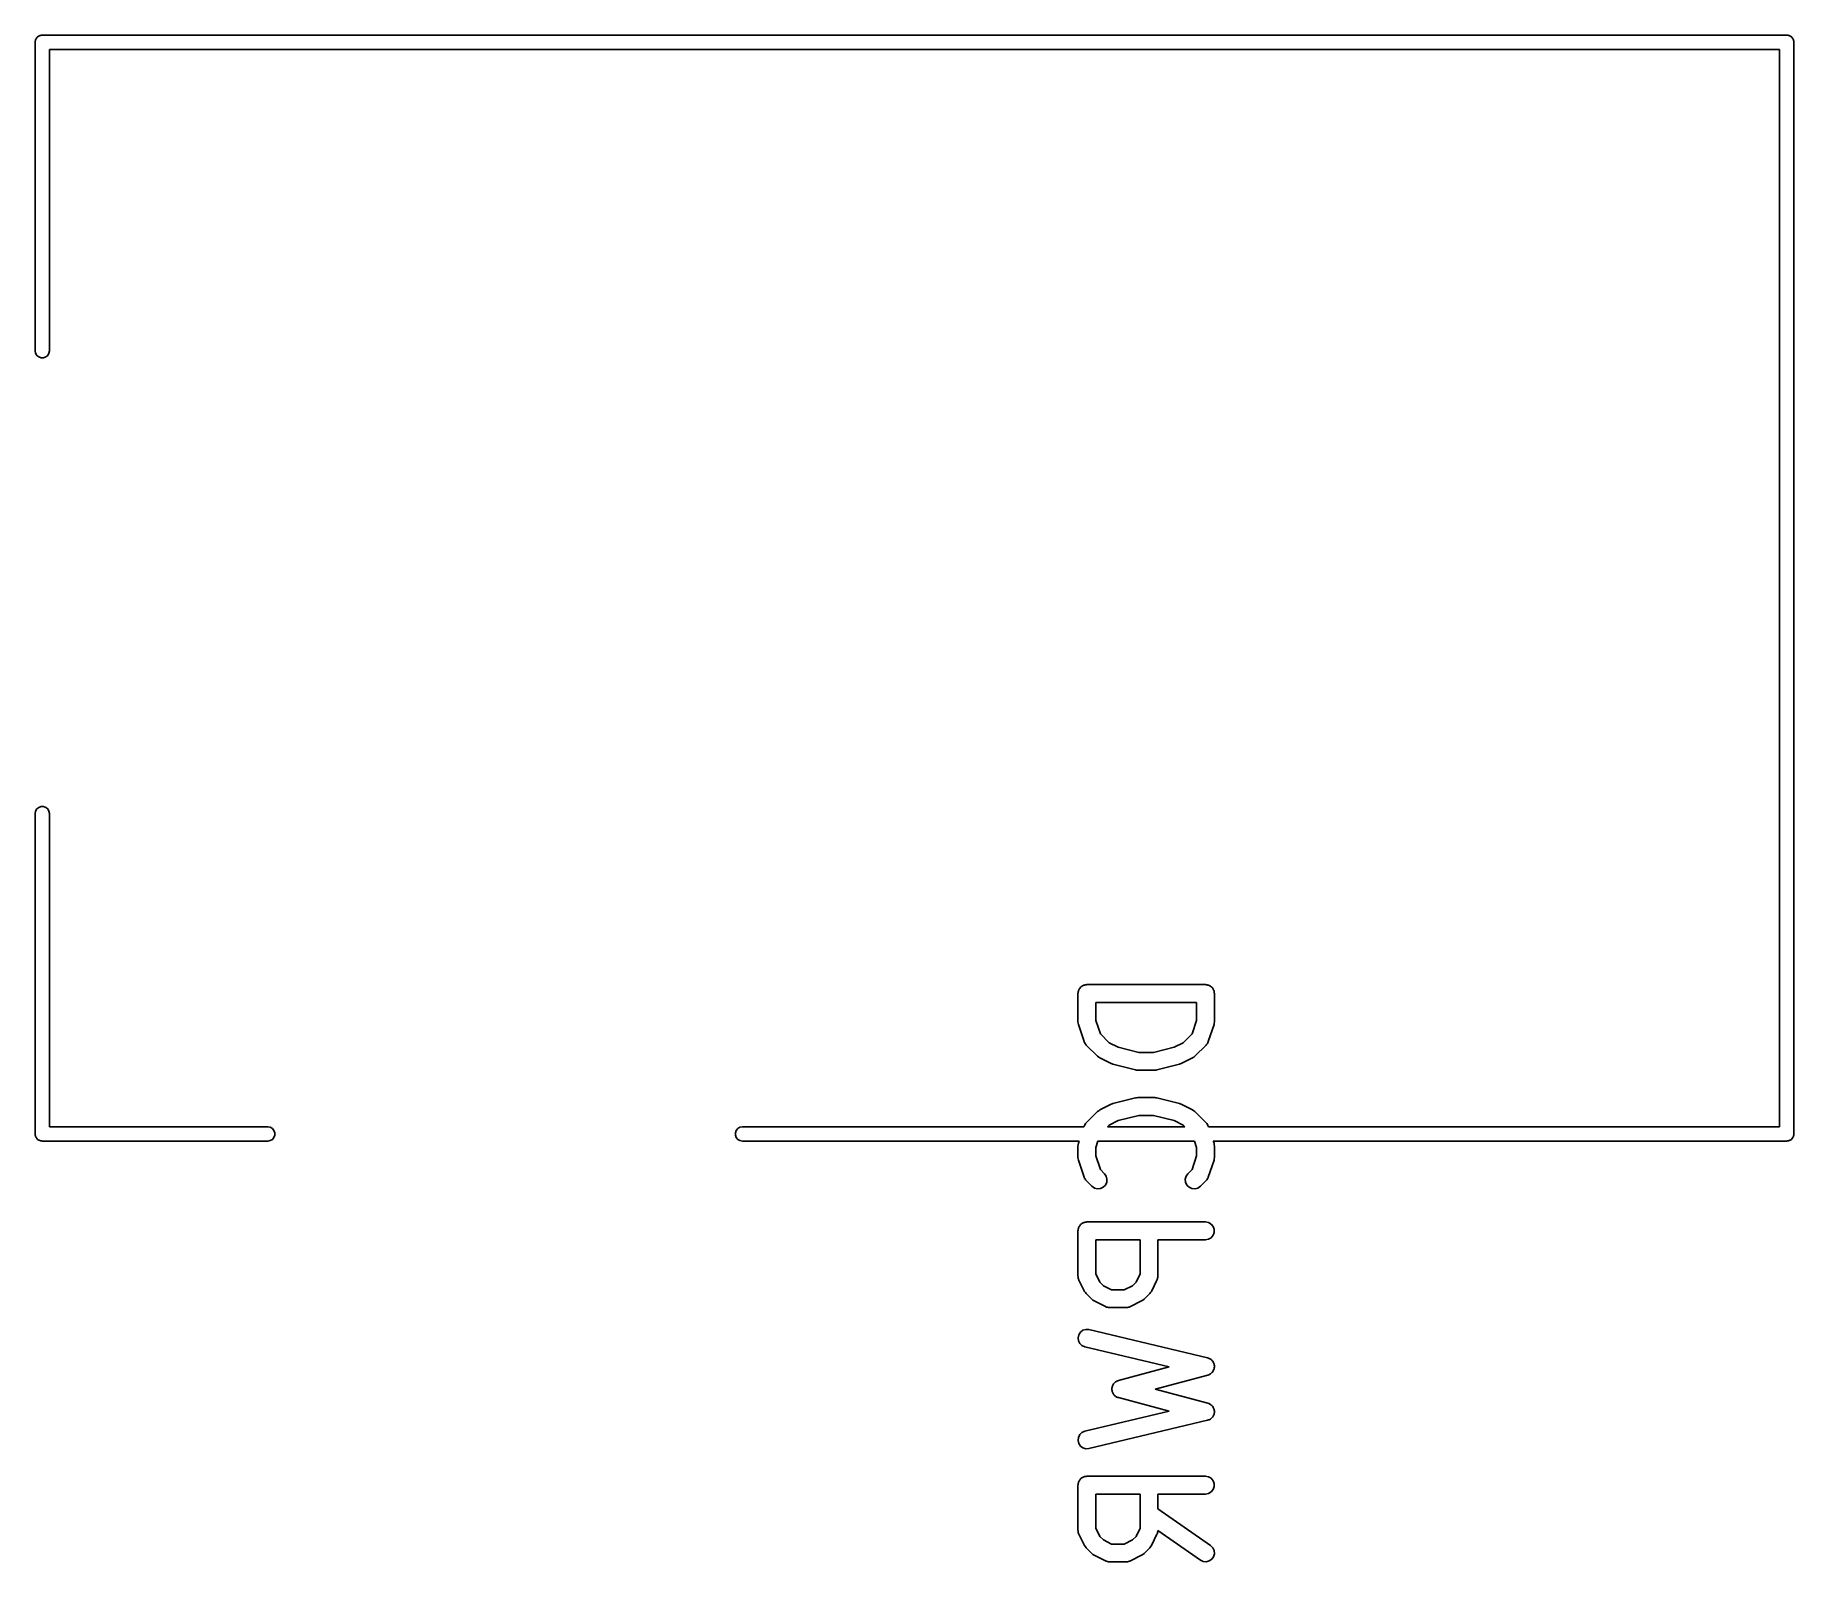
# Model space of a CAD drawing. Extents: x 151.2 to 166.1, y -80.8 to -67.9.
import ezdxf

# ---------------------------------------------------------------- set-up
doc = ezdxf.new("R2010")
doc.units = 0
doc.header["$MEASUREMENT"] = 0
doc.layers.add('BLACK', color=7, linetype='CONTINUOUS')

msp = doc.modelspace()

# ---------------------------------------------------------------- linework, layer by layer
at = {"layer": 'Black'}
for p, q in [((151.23, -67.97), (151.231, -67.9648)), ((151.23, -70.57), (151.23, -67.97)), ((151.231, -67.9596), (151.233, -67.9547)), ((151.231, -67.9648), (151.231, -67.9596)), ((151.233, -67.9547), (151.234, -67.9495)), ((151.234, -67.9495), (151.236, -67.9449)), ((151.236, -67.9449), (151.238, -67.94)), ((151.238, -67.94), (151.241, -67.936)), ((151.241, -67.936), (151.244, -67.9314)), ((151.244, -67.9314), (151.248, -67.9281)), ((151.248, -67.9281), (151.251, -67.924)), ((151.251, -67.924), (151.256, -67.9214)), ((151.256, -67.9214), (151.26, -67.918)), ((151.26, -67.918), (151.265, -67.9162)), ((151.265, -67.9162), (151.269, -67.9136)), ((151.269, -67.9136), (151.275, -67.9127)), ((151.275, -67.9127), (151.28, -67.9109)), ((151.28, -67.9109), (151.285, -67.9109)), ((151.285, -67.9109), (151.29, -67.91)), ((151.29, -67.91), (165.99, -67.91)), ((165.99, -67.91), (165.995, -67.9109)), ((165.995, -67.9109), (166, -67.9109)), ((166, -67.9109), (166.005, -67.9127)), ((166.005, -67.9127), (166.011, -67.9136)), ((166.011, -67.9136), (166.015, -67.9162)), ((166.015, -67.9162), (166.02, -67.918)), ((166.02, -67.918), (166.024, -67.9214)), ((166.024, -67.9214), (166.029, -67.924)), ((166.029, -67.924), (166.032, -67.9281)), ((166.032, -67.9281), (166.036, -67.9314)), ((166.036, -67.9314), (166.039, -67.936)), ((166.039, -67.936), (166.042, -67.94)), ((166.042, -67.94), (166.044, -67.9449)), ((166.044, -67.9449), (166.046, -67.9495)), ((166.046, -67.9495), (166.047, -67.9547)), ((166.047, -67.9547), (166.049, -67.9596)), ((166.049, -67.9596), (166.049, -67.9648)), ((166.049, -67.9648), (166.05, -67.97)), ((166.05, -67.97), (166.05, -77.17)), ((165.93, -68.03), (151.35, -68.03)), ((151.35, -68.03), (151.35, -70.57)), ((165.93, -77.11), (165.93, -68.03)), ((151.234, -70.5905), (151.23, -70.57)), ((151.244, -70.6086), (151.234, -70.5905)), ((151.26, -70.622), (151.244, -70.6086)), ((151.28, -70.6291), (151.26, -70.622)), ((151.3, -70.6291), (151.28, -70.6291)), ((151.32, -70.622), (151.3, -70.6291)), ((151.336, -70.6086), (151.32, -70.622)), ((151.346, -70.5905), (151.336, -70.6086)), ((151.35, -70.57), (151.346, -70.5905)), ((151.23, -74.47), (151.234, -74.4495)), ((151.23, -77.17), (151.23, -74.47)), ((151.234, -74.4495), (151.244, -74.4314)), ((151.244, -74.4314), (151.26, -74.418)), ((151.26, -74.418), (151.28, -74.4109)), ((151.28, -74.4109), (151.3, -74.4109)), ((151.3, -74.4109), (151.32, -74.418)), ((151.32, -74.418), (151.336, -74.4314)), ((151.336, -74.4314), (151.346, -74.4495)), ((151.346, -74.4495), (151.35, -74.47)), ((151.35, -74.47), (151.35, -77.11)), ((160.017, -75.9867), (160.019, -75.9802)), ((160.017, -76.2248), (160.017, -75.9867)), ((160.019, -75.9736), (160.021, -75.9675)), ((160.019, -75.9802), (160.019, -75.9736)), ((160.021, -75.9675), (160.022, -75.961)), ((160.022, -75.961), (160.025, -75.9553)), ((160.025, -75.9553), (160.027, -75.9492)), ((160.027, -75.9492), (160.032, -75.9441)), ((160.032, -75.9441), (160.035, -75.9385)), ((160.035, -75.9385), (160.04, -75.9342)), ((160.04, -75.9342), (160.044, -75.9292)), ((160.044, -75.9292), (160.05, -75.9259)), ((160.05, -75.9259), (160.055, -75.9217)), ((160.055, -75.9217), (160.061, -75.9195)), ((160.061, -75.9195), (160.067, -75.9162)), ((160.067, -75.9162), (160.073, -75.9151)), ((160.073, -75.9151), (160.079, -75.9128)), ((160.079, -75.9128), (160.086, -75.9128)), ((160.086, -75.9128), (160.092, -75.9117)), ((160.092, -75.9117), (161.092, -75.9117)), ((161.092, -75.9117), (161.099, -75.9128)), ((161.099, -75.9128), (161.105, -75.9128)), ((161.105, -75.9128), (161.112, -75.9151)), ((161.112, -75.9151), (161.118, -75.9162)), ((161.118, -75.9162), (161.124, -75.9195)), ((161.124, -75.9195), (161.13, -75.9217)), ((161.13, -75.9217), (161.135, -75.9259)), ((161.135, -75.9259), (161.141, -75.9292)), ((161.141, -75.9292), (161.145, -75.9342)), ((161.145, -75.9342), (161.15, -75.9385)), ((161.15, -75.9385), (161.153, -75.9441)), ((161.153, -75.9441), (161.157, -75.9492)), ((161.157, -75.9492), (161.16, -75.9553)), ((161.16, -75.9553), (161.163, -75.961)), ((161.163, -75.961), (161.164, -75.9675)), ((161.164, -75.9675), (161.166, -75.9736)), ((161.166, -75.9736), (161.166, -75.9802)), ((161.166, -75.9802), (161.167, -75.9867)), ((161.167, -75.9867), (161.167, -76.2248)), ((160.167, -76.0617), (160.167, -76.2126)), ((161.017, -76.0617), (160.167, -76.0617)), ((161.017, -76.2126), (161.017, -76.0617)), ((160.019, -76.2366), (160.017, -76.2248)), ((160.021, -76.2485), (160.019, -76.2366)), ((160.069, -76.3913), (160.021, -76.2485)), ((160.167, -76.2126), (160.206, -76.3271)), ((160.979, -76.3271), (161.017, -76.2126)), ((161.164, -76.2485), (161.116, -76.3913)), ((161.165, -76.2366), (161.164, -76.2485)), ((161.167, -76.2248), (161.165, -76.2366)), ((160.071, -76.3951), (160.069, -76.3913)), ((160.072, -76.3993), (160.071, -76.3951)), ((160.077, -76.4065), (160.072, -76.3993)), ((160.081, -76.4142), (160.077, -76.4065)), ((160.084, -76.4171), (160.081, -76.4142)), ((160.087, -76.4207), (160.084, -76.4171)), ((160.182, -76.5159), (160.087, -76.4207)), ((160.206, -76.3271), (160.28, -76.4012)), ((160.28, -76.4012), (160.357, -76.4397)), ((160.357, -76.4397), (160.53, -76.4831)), ((160.655, -76.4831), (160.828, -76.4397)), ((160.828, -76.4397), (160.905, -76.4012)), ((160.905, -76.4012), (160.979, -76.3271)), ((161.098, -76.4207), (161.003, -76.5159)), ((161.1, -76.4171), (161.098, -76.4207)), ((161.104, -76.4142), (161.1, -76.4171)), ((161.108, -76.4065), (161.104, -76.4142)), ((161.113, -76.3993), (161.108, -76.4065)), ((161.114, -76.3951), (161.113, -76.3993)), ((161.116, -76.3913), (161.114, -76.3951)), ((160.192, -76.5228), (160.182, -76.5159)), ((160.202, -76.5299), (160.192, -76.5228)), ((160.297, -76.5776), (160.202, -76.5299)), ((160.305, -76.5799), (160.297, -76.5776)), ((160.312, -76.5832), (160.305, -76.5799)), ((160.503, -76.6309), (160.312, -76.5832)), ((160.53, -76.4831), (160.655, -76.4831)), ((160.872, -76.5832), (160.682, -76.6309)), ((160.88, -76.5799), (160.872, -76.5832)), ((160.888, -76.5776), (160.88, -76.5799)), ((160.983, -76.5299), (160.888, -76.5776)), ((160.993, -76.5228), (160.983, -76.5299)), ((161.003, -76.5159), (160.993, -76.5228)), ((160.512, -76.6315), (160.503, -76.6309)), ((160.521, -76.6331), (160.512, -76.6315)), ((160.664, -76.6331), (160.521, -76.6331)), ((160.673, -76.6315), (160.664, -76.6331)), ((160.682, -76.6309), (160.673, -76.6315)), ((160.305, -76.9172), (160.312, -76.9139)), ((160.312, -76.9139), (160.503, -76.8663)), ((160.503, -76.8663), (160.512, -76.8656)), ((160.512, -76.8656), (160.521, -76.864)), ((160.521, -76.864), (160.664, -76.864)), ((160.664, -76.864), (160.673, -76.8656)), ((160.673, -76.8656), (160.682, -76.8663)), ((160.682, -76.8663), (160.872, -76.9139)), ((160.872, -76.9139), (160.88, -76.9172)), ((160.087, -77.0765), (160.182, -76.9813)), ((160.182, -76.9813), (160.192, -76.9744)), ((160.192, -76.9744), (160.202, -76.9672)), ((160.202, -76.9672), (160.297, -76.9196)), ((160.357, -77.0574), (160.28, -77.0959)), ((160.297, -76.9196), (160.305, -76.9172)), ((160.53, -77.014), (160.357, -77.0574)), ((160.655, -77.014), (160.53, -77.014)), ((160.828, -77.0574), (160.655, -77.014)), ((160.905, -77.0959), (160.828, -77.0574)), ((160.88, -76.9172), (160.888, -76.9196)), ((160.888, -76.9196), (160.983, -76.9672)), ((160.983, -76.9672), (160.993, -76.9744)), ((160.993, -76.9744), (161.003, -76.9813)), ((161.003, -76.9813), (161.098, -77.0765)), ((151.231, -77.1752), (151.23, -77.17)), ((151.231, -77.1804), (151.231, -77.1752)), ((151.233, -77.1853), (151.231, -77.1804)), ((151.234, -77.1905), (151.233, -77.1853)), ((151.236, -77.1951), (151.234, -77.1905)), ((151.238, -77.2), (151.236, -77.1951)), ((151.241, -77.204), (151.238, -77.2)), ((151.244, -77.2086), (151.241, -77.204)), ((151.248, -77.2119), (151.244, -77.2086)), ((151.251, -77.216), (151.248, -77.2119)), ((151.35, -77.11), (153.19, -77.11)), ((153.19, -77.11), (153.211, -77.1136)), ((153.211, -77.1136), (153.229, -77.124)), ((153.229, -77.124), (153.242, -77.14)), ((153.242, -77.2), (153.229, -77.216)), ((153.242, -77.14), (153.249, -77.1596)), ((153.249, -77.1804), (153.242, -77.2)), ((153.249, -77.1596), (153.249, -77.1804)), ((157.131, -77.1596), (157.138, -77.14)), ((157.131, -77.1804), (157.131, -77.1596)), ((157.138, -77.2), (157.131, -77.1804)), ((157.138, -77.14), (157.151, -77.124)), ((157.151, -77.216), (157.138, -77.2)), ((157.151, -77.124), (157.169, -77.1136)), ((157.169, -77.1136), (157.19, -77.11)), ((157.19, -77.11), (160.067, -77.11)), ((160.067, -77.11), (160.069, -77.1058)), ((160.069, -77.1058), (160.071, -77.102)), ((160.071, -77.102), (160.072, -77.0978)), ((160.072, -77.0978), (160.077, -77.0906)), ((160.077, -77.0906), (160.081, -77.0829)), ((160.081, -77.0829), (160.084, -77.08)), ((160.084, -77.08), (160.087, -77.0765)), ((160.28, -77.0959), (160.266, -77.11)), ((160.266, -77.11), (160.919, -77.11)), ((160.919, -77.11), (160.905, -77.0959)), ((161.098, -77.0765), (161.1, -77.08)), ((161.1, -77.08), (161.104, -77.0829)), ((161.104, -77.0829), (161.108, -77.0906)), ((161.108, -77.0906), (161.113, -77.0978)), ((161.113, -77.0978), (161.114, -77.102)), ((161.114, -77.102), (161.116, -77.1058)), ((161.116, -77.1058), (161.117, -77.11)), ((161.117, -77.11), (165.93, -77.11)), ((166.032, -77.2119), (166.029, -77.216)), ((166.036, -77.2086), (166.032, -77.2119)), ((166.039, -77.204), (166.036, -77.2086)), ((166.042, -77.2), (166.039, -77.204)), ((166.044, -77.1951), (166.042, -77.2)), ((166.046, -77.1905), (166.044, -77.1951)), ((166.047, -77.1853), (166.046, -77.1905)), ((166.049, -77.1804), (166.047, -77.1853)), ((166.05, -77.17), (166.049, -77.1752)), ((166.049, -77.1752), (166.049, -77.1804)), ((151.256, -77.2186), (151.251, -77.216)), ((151.26, -77.222), (151.256, -77.2186)), ((151.265, -77.2238), (151.26, -77.222)), ((151.269, -77.2264), (151.265, -77.2238)), ((151.275, -77.2273), (151.269, -77.2264)), ((151.28, -77.2291), (151.275, -77.2273)), ((151.285, -77.2291), (151.28, -77.2291)), ((151.29, -77.23), (151.285, -77.2291)), ((153.19, -77.23), (151.29, -77.23)), ((153.211, -77.2264), (153.19, -77.23)), ((153.229, -77.216), (153.211, -77.2264)), ((157.169, -77.2264), (157.151, -77.216)), ((157.19, -77.23), (157.169, -77.2264)), ((160.027, -77.23), (157.19, -77.23)), ((160.017, -77.2724), (160.019, -77.2605)), ((160.017, -77.3676), (160.017, -77.2724)), ((160.019, -77.2605), (160.021, -77.2487)), ((160.021, -77.2487), (160.027, -77.23)), ((160.186, -77.23), (160.167, -77.2846)), ((160.167, -77.2846), (160.167, -77.3554)), ((160.167, -77.3554), (160.206, -77.47)), ((160.999, -77.23), (160.186, -77.23)), ((160.979, -77.47), (161.017, -77.3554)), ((161.017, -77.2846), (160.999, -77.23)), ((161.017, -77.3554), (161.017, -77.2846)), ((165.99, -77.23), (161.157, -77.23)), ((161.157, -77.23), (161.164, -77.2487)), ((161.164, -77.2487), (161.165, -77.2605)), ((161.165, -77.2605), (161.167, -77.2724)), ((161.167, -77.2724), (161.167, -77.3676)), ((165.995, -77.2291), (165.99, -77.23)), ((166, -77.2291), (165.995, -77.2291)), ((166.005, -77.2273), (166, -77.2291)), ((166.011, -77.2264), (166.005, -77.2273)), ((166.015, -77.2238), (166.011, -77.2264)), ((166.02, -77.222), (166.015, -77.2238)), ((166.024, -77.2186), (166.02, -77.222)), ((166.029, -77.216), (166.024, -77.2186)), ((160.019, -77.3795), (160.017, -77.3676)), ((160.021, -77.3913), (160.019, -77.3795)), ((160.069, -77.5342), (160.021, -77.3913)), ((160.206, -77.47), (160.241, -77.5051)), ((160.241, -77.5051), (160.256, -77.5264)), ((160.929, -77.5264), (160.944, -77.5051)), ((160.944, -77.5051), (160.979, -77.47)), ((161.164, -77.3913), (161.116, -77.5342)), ((161.165, -77.3795), (161.164, -77.3913)), ((161.167, -77.3676), (161.165, -77.3795)), ((160.071, -77.538), (160.069, -77.5342)), ((160.072, -77.5422), (160.071, -77.538)), ((160.077, -77.5494), (160.072, -77.5422)), ((160.081, -77.5571), (160.077, -77.5494)), ((160.084, -77.56), (160.081, -77.5571)), ((160.087, -77.5635), (160.084, -77.56)), ((160.135, -77.6111), (160.087, -77.5635)), ((160.156, -77.6261), (160.135, -77.6111)), ((160.181, -77.6328), (160.156, -77.6261)), ((160.207, -77.6305), (160.181, -77.6328)), ((160.231, -77.6195), (160.207, -77.6305)), ((160.249, -77.6011), (160.231, -77.6195)), ((160.26, -77.5775), (160.249, -77.6011)), ((160.256, -77.5264), (160.262, -77.5516)), ((160.262, -77.5516), (160.26, -77.5775)), ((160.922, -77.5516), (160.929, -77.5264)), ((160.925, -77.5775), (160.922, -77.5516)), ((160.936, -77.6011), (160.925, -77.5775)), ((160.954, -77.6195), (160.936, -77.6011)), ((160.978, -77.6305), (160.954, -77.6195)), ((161.004, -77.6328), (160.978, -77.6305)), ((161.029, -77.6261), (161.004, -77.6328)), ((161.05, -77.6111), (161.029, -77.6261)), ((161.098, -77.5635), (161.05, -77.6111)), ((161.1, -77.56), (161.098, -77.5635)), ((161.104, -77.5571), (161.1, -77.56)), ((161.108, -77.5494), (161.104, -77.5571)), ((161.113, -77.5422), (161.108, -77.5494)), ((161.114, -77.538), (161.113, -77.5422)), ((161.116, -77.5342), (161.114, -77.538)), ((160.025, -77.9553), (160.027, -77.9492)), ((160.027, -77.9492), (160.032, -77.9441)), ((160.032, -77.9441), (160.035, -77.9385)), ((160.035, -77.9385), (160.04, -77.9342)), ((160.04, -77.9342), (160.044, -77.9292)), ((160.044, -77.9292), (160.05, -77.9259)), ((160.05, -77.9259), (160.055, -77.9217)), ((160.055, -77.9217), (160.061, -77.9195)), ((160.061, -77.9195), (160.067, -77.9162)), ((160.067, -77.9162), (160.073, -77.9151)), ((160.073, -77.9151), (160.079, -77.9128)), ((160.079, -77.9128), (160.086, -77.9128)), ((160.086, -77.9128), (160.092, -77.9117)), ((160.092, -77.9117), (161.092, -77.9117)), ((161.092, -77.9117), (161.118, -77.9162)), ((161.118, -77.9162), (161.141, -77.9292)), ((161.141, -77.9292), (161.157, -77.9492)), ((161.157, -77.9492), (161.166, -77.9736)), ((160.017, -77.9867), (160.019, -77.9802)), ((160.017, -78.3676), (160.017, -77.9867)), ((160.019, -77.9736), (160.021, -77.9675)), ((160.019, -77.9802), (160.019, -77.9736)), ((160.021, -77.9675), (160.022, -77.961)), ((160.022, -77.961), (160.025, -77.9553)), ((160.167, -78.0617), (160.167, -78.3499)), ((160.541, -78.0617), (160.167, -78.0617)), ((160.541, -78.3499), (160.541, -78.0617)), ((161.092, -78.0617), (160.691, -78.0617)), ((160.691, -78.0617), (160.691, -78.3676)), ((161.118, -78.0571), (161.092, -78.0617)), ((161.141, -78.0441), (161.118, -78.0571)), ((161.157, -78.0242), (161.141, -78.0441)), ((161.166, -77.9997), (161.157, -78.0242)), ((161.166, -77.9736), (161.166, -77.9997)), ((160.018, -78.3719), (160.017, -78.3676)), ((160.018, -78.3762), (160.018, -78.3719)), ((160.02, -78.3846), (160.018, -78.3762)), ((160.022, -78.3933), (160.02, -78.3846)), ((160.024, -78.397), (160.022, -78.3933)), ((160.025, -78.4012), (160.024, -78.397)), ((160.167, -78.3499), (160.202, -78.4184)), ((160.507, -78.4184), (160.541, -78.3499)), ((160.685, -78.397), (160.683, -78.4012)), ((160.687, -78.3933), (160.685, -78.397)), ((160.688, -78.3846), (160.687, -78.3933)), ((160.691, -78.3762), (160.688, -78.3846)), ((160.691, -78.3676), (160.69, -78.3719)), ((160.69, -78.3719), (160.691, -78.3762)), ((160.073, -78.4964), (160.025, -78.4012)), ((160.08, -78.5061), (160.073, -78.4964)), ((160.087, -78.5159), (160.08, -78.5061)), ((160.135, -78.5635), (160.087, -78.5159)), ((160.202, -78.4184), (160.232, -78.4488)), ((160.232, -78.4488), (160.301, -78.4831)), ((160.301, -78.4831), (160.408, -78.4831)), ((160.408, -78.4831), (160.477, -78.4488)), ((160.477, -78.4488), (160.507, -78.4184)), ((160.622, -78.5159), (160.574, -78.5635)), ((160.628, -78.5061), (160.622, -78.5159)), ((160.636, -78.4964), (160.628, -78.5061)), ((160.683, -78.4012), (160.636, -78.4964)), ((160.144, -78.5704), (160.135, -78.5635)), ((160.154, -78.5776), (160.144, -78.5704)), ((160.249, -78.6252), (160.154, -78.5776)), ((160.253, -78.6264), (160.249, -78.6252)), ((160.257, -78.6286), (160.253, -78.6264)), ((160.266, -78.6301), (160.257, -78.6286)), ((160.274, -78.6326), (160.266, -78.6301)), ((160.279, -78.6323), (160.274, -78.6326)), ((160.283, -78.6331), (160.279, -78.6323)), ((160.426, -78.6331), (160.283, -78.6331)), ((160.43, -78.6323), (160.426, -78.6331)), ((160.434, -78.6326), (160.43, -78.6323)), ((160.443, -78.6301), (160.434, -78.6326)), ((160.451, -78.6286), (160.443, -78.6301)), ((160.455, -78.6264), (160.451, -78.6286)), ((160.459, -78.6252), (160.455, -78.6264)), ((160.554, -78.5776), (160.459, -78.6252)), ((160.564, -78.5704), (160.554, -78.5776)), ((160.574, -78.5635), (160.564, -78.5704)), ((160.024, -78.8617), (160.038, -78.8399)), ((160.038, -78.8399), (160.059, -78.8244)), ((160.059, -78.8244), (160.084, -78.8169)), ((160.084, -78.8169), (160.11, -78.8185)), ((160.11, -78.8185), (161.11, -79.0566)), ((160.018, -78.887), (160.024, -78.8617)), ((160.021, -78.9129), (160.018, -78.887)), ((160.032, -78.9362), (160.021, -78.9129)), ((160.051, -78.954), (160.032, -78.9362)), ((160.075, -78.9644), (160.051, -78.954)), ((160.786, -79.1336), (160.075, -78.9644)), ((160.359, -79.2475), (160.786, -79.1336)), ((161.11, -79.0566), (161.117, -79.0596)), ((161.117, -79.0596), (161.124, -79.0616)), ((161.124, -79.0616), (161.129, -79.0647)), ((161.129, -79.0647), (161.134, -79.0669)), ((161.134, -79.0669), (161.139, -79.0722)), ((161.139, -79.0722), (161.145, -79.0766)), ((161.145, -79.0766), (161.149, -79.081)), ((161.149, -79.081), (161.153, -79.0848)), ((161.153, -79.0848), (161.156, -79.0916)), ((161.156, -79.0916), (161.16, -79.0979)), ((161.16, -79.0979), (161.162, -79.1032)), ((161.162, -79.1032), (161.164, -79.1081)), ((161.164, -79.1081), (161.165, -79.1157)), ((161.165, -79.1157), (161.167, -79.1231)), ((161.167, -79.134), (161.165, -79.1414)), ((161.167, -79.1231), (161.167, -79.1285)), ((161.167, -79.1285), (161.167, -79.134)), ((160.31, -79.2884), (160.314, -79.2829)), ((160.314, -79.2829), (160.317, -79.2769)), ((160.317, -79.2769), (160.321, -79.2723)), ((160.321, -79.2723), (160.325, -79.267)), ((160.325, -79.267), (160.33, -79.2632)), ((160.33, -79.2632), (160.335, -79.2585)), ((160.335, -79.2585), (160.341, -79.2558)), ((160.341, -79.2558), (160.346, -79.2521)), ((160.346, -79.2521), (160.353, -79.2503)), ((160.353, -79.2503), (160.359, -79.2475)), ((161.112, -79.202), (160.669, -79.32)), ((161.119, -79.1988), (161.112, -79.202)), ((161.126, -79.1966), (161.119, -79.1988)), ((161.13, -79.1933), (161.126, -79.1966)), ((161.135, -79.191), (161.13, -79.1933)), ((161.141, -79.1856), (161.135, -79.191)), ((161.147, -79.181), (161.141, -79.1856)), ((161.15, -79.1765), (161.147, -79.181)), ((161.154, -79.1726), (161.15, -79.1765)), ((161.157, -79.1657), (161.154, -79.1726)), ((161.161, -79.1593), (161.157, -79.1657)), ((161.162, -79.154), (161.161, -79.1593)), ((161.165, -79.149), (161.162, -79.154)), ((161.165, -79.1414), (161.165, -79.149)), ((160.303, -79.3136), (160.305, -79.3071)), ((160.304, -79.32), (160.303, -79.3136)), ((160.303, -79.3264), (160.304, -79.32)), ((160.305, -79.3329), (160.303, -79.3264)), ((160.305, -79.3071), (160.306, -79.3005)), ((160.306, -79.3395), (160.305, -79.3329)), ((160.306, -79.3005), (160.308, -79.2946)), ((160.308, -79.3454), (160.306, -79.3395)), ((160.308, -79.2946), (160.31, -79.2884)), ((160.31, -79.3516), (160.308, -79.3454)), ((160.314, -79.3571), (160.31, -79.3516)), ((160.317, -79.3631), (160.314, -79.3571)), ((160.321, -79.3677), (160.317, -79.3631)), ((160.325, -79.373), (160.321, -79.3677)), ((160.33, -79.3768), (160.325, -79.373)), ((160.335, -79.3815), (160.33, -79.3768)), ((160.341, -79.3842), (160.335, -79.3815)), ((160.346, -79.3879), (160.341, -79.3842)), ((160.353, -79.3897), (160.346, -79.3879)), ((160.359, -79.3925), (160.353, -79.3897)), ((160.786, -79.5064), (160.359, -79.3925)), ((160.669, -79.32), (161.112, -79.438)), ((160.075, -79.6756), (160.786, -79.5064)), ((161.11, -79.5834), (160.11, -79.8215)), ((161.117, -79.5804), (161.11, -79.5834)), ((161.112, -79.438), (161.119, -79.4412)), ((161.124, -79.5784), (161.117, -79.5804)), ((161.119, -79.4412), (161.126, -79.4434)), ((161.129, -79.5753), (161.124, -79.5784)), ((161.126, -79.4434), (161.13, -79.4467)), ((161.134, -79.5731), (161.129, -79.5753)), ((161.13, -79.4467), (161.135, -79.449)), ((161.139, -79.5678), (161.134, -79.5731)), ((161.135, -79.449), (161.141, -79.4544)), ((161.145, -79.5634), (161.139, -79.5678)), ((161.141, -79.4544), (161.147, -79.459)), ((161.149, -79.559), (161.145, -79.5634)), ((161.147, -79.459), (161.15, -79.4635)), ((161.153, -79.5552), (161.149, -79.559)), ((161.15, -79.4635), (161.154, -79.4674)), ((161.156, -79.5484), (161.153, -79.5552)), ((161.154, -79.4674), (161.157, -79.4743)), ((161.16, -79.5421), (161.156, -79.5484)), ((161.157, -79.4743), (161.161, -79.4807)), ((161.162, -79.5368), (161.16, -79.5421)), ((161.161, -79.4807), (161.162, -79.486)), ((161.162, -79.486), (161.165, -79.491)), ((161.164, -79.5319), (161.162, -79.5368)), ((161.165, -79.5243), (161.164, -79.5319)), ((161.165, -79.491), (161.165, -79.4986)), ((161.165, -79.4986), (161.167, -79.506)), ((161.167, -79.5169), (161.165, -79.5243)), ((161.167, -79.506), (161.167, -79.5115)), ((161.167, -79.5115), (161.167, -79.5169)), ((160.018, -79.753), (160.021, -79.7271)), ((160.021, -79.7271), (160.032, -79.7038)), ((160.032, -79.7038), (160.051, -79.686)), ((160.051, -79.686), (160.075, -79.6756)), ((160.024, -79.7784), (160.018, -79.753)), ((160.038, -79.8001), (160.024, -79.7784)), ((160.059, -79.8156), (160.038, -79.8001)), ((160.084, -79.8231), (160.059, -79.8156)), ((160.11, -79.8215), (160.084, -79.8231)), ((160.017, -80.1295), (160.019, -80.1231)), ((160.017, -80.5105), (160.017, -80.1295)), ((160.019, -80.1165), (160.021, -80.1103)), ((160.019, -80.1231), (160.019, -80.1165)), ((160.021, -80.1103), (160.022, -80.1039)), ((160.022, -80.1039), (160.025, -80.0982)), ((160.025, -80.0982), (160.027, -80.092)), ((160.027, -80.092), (160.032, -80.087)), ((160.032, -80.087), (160.035, -80.0813)), ((160.035, -80.0813), (160.04, -80.0771)), ((160.04, -80.0771), (160.044, -80.0721)), ((160.044, -80.0721), (160.05, -80.0688)), ((160.05, -80.0688), (160.055, -80.0646)), ((160.055, -80.0646), (160.061, -80.0623)), ((160.061, -80.0623), (160.067, -80.059)), ((160.067, -80.059), (160.073, -80.0579)), ((160.073, -80.0579), (160.079, -80.0557)), ((160.079, -80.0557), (160.086, -80.0557)), ((160.086, -80.0557), (160.092, -80.0545)), ((160.092, -80.0545), (161.092, -80.0545)), ((161.092, -80.0545), (161.118, -80.059)), ((161.118, -80.059), (161.141, -80.0721)), ((161.141, -80.0721), (161.157, -80.092)), ((161.157, -80.167), (161.141, -80.187)), ((161.157, -80.092), (161.166, -80.1165)), ((161.166, -80.1425), (161.157, -80.167)), ((161.166, -80.1165), (161.166, -80.1425)), ((160.167, -80.2045), (160.167, -80.4928)), ((160.541, -80.2045), (160.167, -80.2045)), ((160.541, -80.4928), (160.541, -80.2045)), ((161.092, -80.2045), (160.691, -80.2045)), ((160.691, -80.2045), (160.691, -80.3286)), ((161.118, -80.2), (161.092, -80.2045)), ((161.141, -80.187), (161.118, -80.2)), ((160.691, -80.3286), (161.135, -80.6395)), ((160.018, -80.5147), (160.017, -80.5105)), ((160.018, -80.5191), (160.018, -80.5147)), ((160.02, -80.5275), (160.018, -80.5191)), ((160.022, -80.5361), (160.02, -80.5275)), ((160.024, -80.5399), (160.022, -80.5361)), ((160.025, -80.544), (160.024, -80.5399)), ((160.073, -80.6393), (160.025, -80.544)), ((160.167, -80.4928), (160.202, -80.5613)), ((160.202, -80.5613), (160.232, -80.5917)), ((160.232, -80.5917), (160.301, -80.626)), ((160.408, -80.626), (160.477, -80.5917)), ((160.477, -80.5917), (160.507, -80.5613)), ((160.507, -80.5613), (160.541, -80.4928)), ((160.683, -80.544), (160.636, -80.6393)), ((160.685, -80.5399), (160.683, -80.544)), ((160.687, -80.5361), (160.685, -80.5399)), ((160.688, -80.5275), (160.687, -80.5361)), ((160.691, -80.5191), (160.688, -80.5275)), ((160.691, -80.5115), (160.69, -80.5147)), ((160.69, -80.5147), (160.691, -80.5191)), ((161.049, -80.7624), (160.691, -80.5115)), ((160.08, -80.6489), (160.073, -80.6393)), ((160.087, -80.6587), (160.08, -80.6489)), ((160.135, -80.7064), (160.087, -80.6587)), ((160.144, -80.7133), (160.135, -80.7064)), ((160.154, -80.7204), (160.144, -80.7133)), ((160.249, -80.768), (160.154, -80.7204)), ((160.253, -80.7693), (160.249, -80.768)), ((160.301, -80.626), (160.408, -80.626)), ((160.459, -80.768), (160.455, -80.7693)), ((160.554, -80.7204), (160.459, -80.768)), ((160.564, -80.7133), (160.554, -80.7204)), ((160.574, -80.7064), (160.564, -80.7133)), ((160.622, -80.6587), (160.574, -80.7064)), ((160.628, -80.6489), (160.622, -80.6587)), ((160.636, -80.6393), (160.628, -80.6489)), ((161.073, -80.7734), (161.049, -80.7624)), ((161.124, -80.7689), (161.099, -80.7757)), ((161.145, -80.754), (161.124, -80.7689)), ((161.135, -80.6395), (161.154, -80.6579)), ((161.16, -80.7326), (161.145, -80.754)), ((161.154, -80.6579), (161.165, -80.6815)), ((161.167, -80.7075), (161.16, -80.7326)), ((161.165, -80.6815), (161.167, -80.7075)), ((160.257, -80.7714), (160.253, -80.7693)), ((160.266, -80.773), (160.257, -80.7714)), ((160.274, -80.7755), (160.266, -80.773)), ((160.279, -80.7752), (160.274, -80.7755)), ((160.283, -80.776), (160.279, -80.7752)), ((160.426, -80.776), (160.283, -80.776)), ((160.43, -80.7752), (160.426, -80.776)), ((160.434, -80.7755), (160.43, -80.7752)), ((160.443, -80.773), (160.434, -80.7755)), ((160.451, -80.7714), (160.443, -80.773)), ((160.455, -80.7693), (160.451, -80.7714)), ((161.099, -80.7757), (161.073, -80.7734))]:
    msp.add_line(p, q, dxfattribs=at)

doc.saveas('drawing.dxf')
